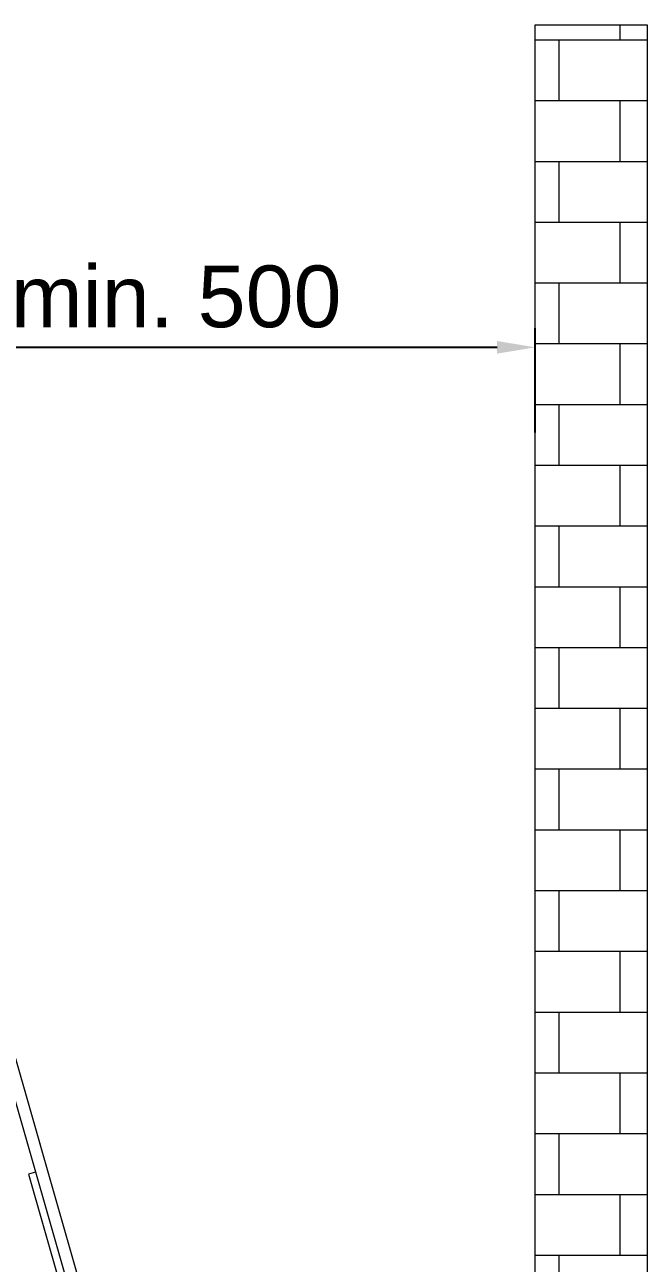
# Model space of a CAD drawing. Header units: inches. Extents: x -32 to 121, y -2 to 108.
# Drawn here: x 35.03 to 51.42, y 73.49 to 106.1 of the extents above; entities that cross this region are included whole.
import ezdxf

# ---------------------------------------------------------------- set-up
doc = ezdxf.new("R2010")
doc.units = ezdxf.units.IN
doc.layers.add('ZANO_R', color=7, linetype='Continuous', lineweight=0)
doc.layers.add('ZANO_W', color=1, linetype='Continuous', lineweight=0)
doc.styles.get("Standard").update_dxf_attribs({"font": 'arial.ttf'})
doc.dimstyles.new('amerykanie', dxfattribs={"dimtxt": 50, "dimasz": 50, "dimexe": 0.5, "dimexo": 0.5, "dimgap": 1, "dimtad": 1, "dimdec": 0, "dimzin": 0, "dimlunit": 5, "dimtxsty": 'Standard', "dimcen": 0.09, "dimclrd": 1, "dimclre": 1, "dimclrt": 1, "dimazin": 0, "dimtfac": 1, "dimtdec": 0, "dimtmove": 0, "dimatfit": 3, "dimfxl": 1, "dimtzin": 0, "dimarcsym": 1})

# ---------------------------------------------------------------- blocks, each defined once
blk = doc.blocks.new('*D394')
at = {"layer": 'ZANO_W', "color": 1, "lineweight": -2}
for p, q in [((29.566, 95.364), (29.566, 98.105)), ((48.467, 95.364), (48.467, 98.105)), ((30.566, 97.605), (47.467, 97.605))]:
    blk.add_line(p, q, dxfattribs=at)
at = {"layer": 'ZANO_W', "color": 1}
for points in [[(30.566, 97.771), (30.566, 97.438), (29.566, 97.605)], [(47.467, 97.438), (47.467, 97.771), (48.467, 97.605)]]:
    blk.add_solid(points, dxfattribs=at)
at = {"layer": 'ZANO_W', "color": 1, "insert": (39.017, 98.934), "char_height": 1.625, "attachment_point": 5}
blk.add_mtext('min. 500', dxfattribs=at)

msp = doc.modelspace()

# ---------------------------------------------------------------- hatches: boundary and pattern name
at = {"layer": 'ZANO_R'}
h = msp.add_hatch(dxfattribs=at)
h.set_pattern_fill('AR-B816', color=256, scale=0.007872, style=0)
h.set_pattern_definition([(0, (-5.2807, -11.0674), (0, 1.599522), []), (90, (-5.2807, -11.0674), (-1.599522, 1.599522), [1.599522, -1.599522])])
h.paths.add_polyline_path([(51.41907, 66.73696), (51.41907, 106.09527), (48.4672, 106.09527), (48.4672, 66.73696)], flags=0)

# ---------------------------------------------------------------- linework, layer by layer
for p, q in [((48.4672, 66.73696), (48.4672, 106.09527)), ((48.4672, 106.09527), (51.41907, 106.09527)), ((51.41907, 106.09527), (51.41907, 66.73696)), ((29.99808, 94.43226), (37.84929, 67.05182)), ((30.30075, 94.51905), (38.17685, 67.05182)), ((35.1259, 75.83548), (37.29562, 68.26875))]:
    msp.add_line(p, q, dxfattribs=at)
at = {"layer": 'ZANO_R', "color": 253}
msp.add_line((35.31507, 75.88972), (35.1259, 75.83548), dxfattribs=at)

# ---------------------------------------------------------------- dimensions: what is measured, and where the dimension line sits
at = {"layer": 'ZANO_W'}
dim = msp.add_linear_dim(base=(48.4672, 97.60468), p1=(29.5663, 94.86403), p2=(48.4672, 94.86403), text='min. 500', dimstyle='amerykanie', override={"dimtxt": 1.625, "dimasz": 1, "dimgap": 0.5, "dimdec": 4, "dimaunit": 1, "dimadec": 1, "dimtdec": 4, "dimtmove": 1, "dimfrac": 2}, dxfattribs=at)
dim.commit()
dim.dimension.update_dxf_attribs({"geometry": '*D394', "text_midpoint": (39.01675, 98.93436)})

doc.saveas('drawing.dxf')
